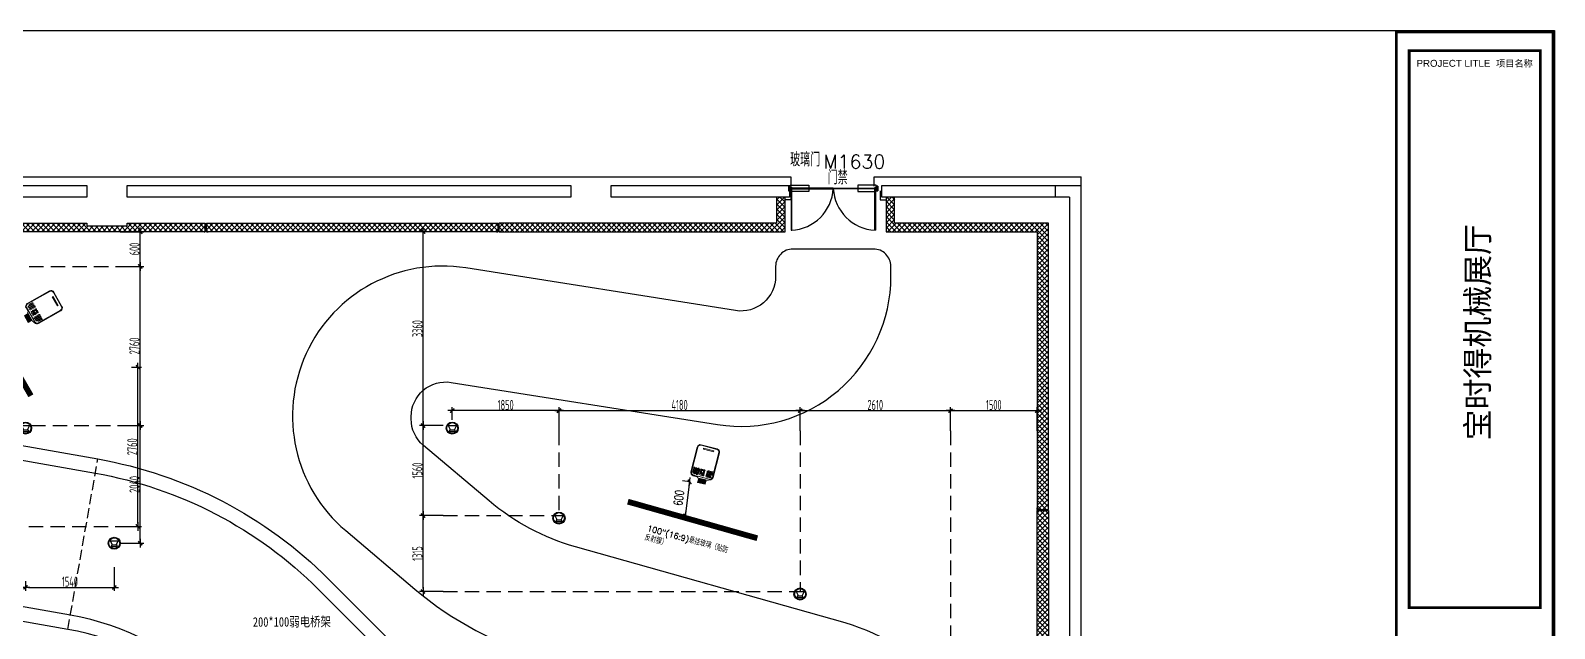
# Model space of a CAD drawing. Header units: millimetres. Extents: x 89805 to 1757503, y 48266 to 267832.
# Drawn here: x 932412 to 958848, y 135947 to 146315 of the extents above; entities that cross this region are included whole.
import ezdxf
from ezdxf.enums import TextEntityAlignment as Align

# ---------------------------------------------------------------- set-up
doc = ezdxf.new("R2010")
doc.units = ezdxf.units.MM
doc.header["$LTSCALE"] = 1000
for name, pattern in [('c1_plan_01.17$0$HIDDEN', [0.375, 0.25, -0.125]), ('DASH', [0.35, 0.25, -0.1]), ('HIDDEN', [9.525, 6.35, -3.175])]:
    doc.linetypes.add(name, pattern=pattern)
for name, color, linetype in [('0XX', 1, 'HIDDEN'), ('2FC', 2, 'Continuous'), ('A_TEXT', 7, 'Continuous'), ('G-新建隔墙', 4, 'Continuous'), ('G-装饰造型轮廓线', 3, 'Continuous'), ('HATCH-OTHER', 161, 'Continuous'), ('SHEET', 2, 'Continuous'), ('WALL', 111, 'Continuous'), ('WALL-TEXT', 2, 'Continuous'), ('WALL-WIDE', 6, 'Continuous'), ('WINDOW', 2, 'Continuous'), ('会议', 1, 'Continuous'), ('图框', 7, 'Continuous'), ('多媒体弱电', 5, 'Continuous')]:
    doc.layers.add(name, color=color, linetype=linetype)
doc.styles.add('_TCH_SPACE', font='SIMPLEX', dxfattribs={"height": 5, "bigfont": 'GBCBIG'})
doc.styles.add('DEQIU', font='hzs.shx', dxfattribs={"width": 0.7, "bigfont": 'hztxt.shx'})
doc.styles.add('DIM_FONT', font='simplex.shx', dxfattribs={"width": 0.7, "bigfont": '@00hzdx.shx'})
doc.styles.get("Standard").update_dxf_attribs({"font": 'txt', "bigfont": 'gbcbig.shx'})
doc.styles.add('WMF-Arial0', font='arial.ttf')
doc.styles.add('WMF-黑体0', font='simhei.ttf')
doc.styles.add('黑体', font='simhei.ttf', dxfattribs={"width": 0.7})
doc.dimstyles.new('A-50', dxfattribs={"dimscale": 0.5, "dimtxt": 300, "dimasz": 1, "dimexe": 250, "dimexo": 300, "dimgap": 150, "dimtad": 1, "dimdec": 0, "dimrnd": 5, "dimzin": 0, "dimdsep": 46, "dimtxsty": 'DIM_FONT', "dimblk": '_dimx', "dimcen": 0.09, "dimclrt": 7, "dimadec": 0, "dimazin": 0, "dimtfac": 1, "dimtdec": 0, "dimtix": 1, "dimtmove": 2, "dimatfit": 3, "dimldrblk": '_dimx', "dimfxl": 0, "dimtolj": 1, "dimtzin": 0, "dimarcsym": 0})
doc.dimstyles.new('MY-50', dxfattribs={"dimscale": 50, "dimtxt": 3.5, "dimasz": 1, "dimexe": 1.2, "dimexo": 2, "dimgap": 0.25, "dimtad": 1, "dimdec": 0, "dimrnd": 5, "dimdsep": 46, "dimtxsty": 'DEQIU', "dimblk": 'ZHQ-EP', "dimcen": 0.09, "dimclrd": 256, "dimclre": 256, "dimclrt": 40, "dimadec": 0, "dimazin": 0, "dimtm": 1e-09, "dimtfac": 0.434783, "dimtdec": 0, "dimtix": 1, "dimtmove": 2, "dimatfit": 3, "dimldrblk": 'DOT', "dimfxl": 0, "dimtvp": 0.001739, "dimtolj": 1, "dimarcsym": 0})
pattern_1 = [(45, (-498151.77, -149311.03), (-44.1941738, 44.1941738), []), (135, (-498151.77, -149311.03), (-44.1941738, -44.1941738), [])]
pattern_2 = [(0, (97513.92, 15201.57), (12.2091667, -24.4183333), [0, -24.4183333])]

# ---------------------------------------------------------------- blocks, each defined once
blk = doc.blocks.new('dfghh')
at = {"layer": 'SHEET', "const_width": 0.708}
blk.add_lwpolyline([(-3.21, 397.63), (-36.41, 397.63), (-36.41, 256.88), (-3.21, 256.88)], close=True, dxfattribs=at)
at = {"layer": 'WALL-WIDE', "color": 4}
blk.add_lwpolyline([(-579.5, 402.72), (0.35, 402.72), (0.35, -0.35), (-579.5, -0.35)], close=True, dxfattribs=at)
at = {"layer": '图框', "const_width": 0.708}
blk.add_lwpolyline([(0, 0), (-39.62, 0), (-39.62, 402.36), (0, 402.36)], close=True, dxfattribs=at)
at = {"color": 2, "lineweight": 0}
for s, height, style, p in [('PROJECT LITLE    ', 1.7533, 'WMF-Arial0', (-34.53, 393.55)), ('项目名称', 1.664, 'WMF-黑体0', (-14.44, 393.55))]:
    blk.add_text(s, height=height, dxfattribs=dict(at, style=style)).set_placement(p)
at = {"layer": 'WALL-TEXT', "style": 'WMF-黑体0'}
blk.add_text('宝时得机械展厅', height=5.718, rotation=90, dxfattribs=at).set_placement((-19.08, 326.48), align=Align.MIDDLE_CENTER)
blk = doc.blocks.new('Roberto方案')
at = {"color": 8, "ltscale": 0.7}
for p, q in [((1677557, 312189, -3), (1678075, 315144, -3)), ((1691650, 308048, 57), (1691129, 305094, 57)), ((1695394, 307372, 57), (1694873, 304418, 57))]:
    blk.add_line(p, q, dxfattribs=at)
at = {"color": 8, "linetype": 'DASH', "ltscale": 0.7}
blk.add_line((1681713, 311456, 57), (1682234, 314410, 57), dxfattribs=at)
at = {"color": 3, "ltscale": 0.7}
blk.add_line((1677560, 311683, -3), (1677560, 311683, -3), dxfattribs=at)
at = {"color": 8, "ltscale": 0.7}
for points, elevation in [([(1675838, 316921), (1675571, 316198, 0.467721), (1675800, 315799), (1677412, 315514, 0.219565), (1677736, 315600), (1678201, 315984, -0.067662), (1678430, 316126), (1678545, 316177, 0.275717), (1679135, 317015), (1679190, 317750), (1679190, 317750, 0.414214), (1678890, 318050), (1677491, 318050, 0.347971), (1677191, 317813, -0.347971), (1676891, 317575, 0.34085), (1675838, 316921)], 37), ([(1687669, 315104), (1687669, 315145, -0.460889), (1688362, 315738), (1688362, 315738), (1692984, 315007, 0.460889), (1695990, 317575), (1695990, 317750, 0.414214), (1695690, 318050), (1694291, 318050, 0.414214), (1693991, 317750), (1693991, 317575, -0.460889), (1693297, 316982), (1688617, 317722, 0.758886), (1686533, 313168), (1687731, 312155, 0.107067), (1689975, 310963), (1694652, 309644, -0.335781), (1695526, 308489), (1695526, 307850, 0.36397), (1695774, 307555), (1697173, 307308, 0.466308), (1697525, 307603), (1697525, 308488, 0.335781), (1695194, 311568), (1690518, 312888, -0.107067), (1689022, 313682), (1687881, 314646, -0.220777), (1687669, 315104), (1687669, 315145)], 37), ([(1695427, 303817), (1695463, 303900, -0.348662), (1695682, 304018), (1697353, 303716, -0.482951), (1697501, 303440), (1697379, 303155, -0.329052), (1695011, 301776), (1687655, 302576, -0.260725), (1685267, 304274), (1684607, 305669, 0.289853), (1683706, 306239), (1682451, 306239, 0.414214), (1681951, 305739), (1681951, 304193, -0.414214), (1679351, 301593), (1678160, 301593, -0.414214), (1675560, 304193), (1675560, 311933, -0.466844), (1675912, 312228), (1677312, 311979, -0.363472), (1677560, 311683), (1677560, 304193, 0.414214), (1678160, 303593), (1679351, 303593, 0.414214), (1679951, 304193), (1679951, 305739, -0.414214), (1682451, 308239), (1683702, 308239, -0.289853), (1686416, 306521), (1687075, 305130, 0.260725), (1687871, 304564), (1695324, 303757, 0.328763), (1695427, 303817, 1.521761)], -3)]:
    blk.add_lwpolyline(points, format="xyb", dxfattribs=dict(at, elevation=elevation))
at = {"color": 7, "ltscale": 0.7, "const_width": 100}
for points, elevation in [([(1679902, 317525), (1681073, 315506)], -3), ([(1691427, 313670), (1693673, 313036)], 17), ([(1687056, 306275), (1688958, 304922)], -7), ([(1682721, 305306), (1682721, 302972)], -3)]:
    blk.add_lwpolyline(points, dxfattribs=dict(at, elevation=elevation))
at = {"color": 8, "ltscale": 0.7, "elevation": 57}
for points in [[(1675662, 315569), (1682234, 314410, -0.153915), (1686235, 312328), (1689268, 309295, 0.152859), (1691650, 308048), (1697291, 307029, -0.359482), (1697775, 306447), (1697775, 304240, -0.467565), (1697434, 303955), (1691118, 305096, -0.152859), (1687147, 307173), (1684114, 310206, 0.153915), (1681713, 311456), (1675806, 312498, -0.36397), (1675310, 313089), (1675310, 315274, -0.466308)], [(1675619, 315323), (1682191, 314164, -0.153915), (1686058, 312151), (1689091, 309118, 0.152859), (1691606, 307802), (1697246, 306784, -0.358443), (1697525, 306447), (1697525, 304240, -0.467565), (1697479, 304201), (1691162, 305342, -0.152859), (1687324, 307350), (1684291, 310383, 0.153915), (1681757, 311702), (1675849, 312744, -0.36397), (1675560, 313089), (1675560, 315274, -0.466308)]]:
    blk.add_lwpolyline(points, format="xyb", close=True, dxfattribs=at)
at = {"color": 7, "ltscale": 0.7, "char_height": 100, "attachment_point": 1}
for insert, width, rotation in [((1680040, 317069, -3), 1657.42, 299.4461), ((1691783, 313263, -3), 1513.59, 344.2443), ((1687388, 305903, -28), 1513.59, 324.4513), ((1682498, 303364, -3), 1538.52, 90)]:
    blk.add_mtext('100"(16:9)悬挂玻璃（贴防反射膜）', dxfattribs=dict(at, insert=insert, width=width, rotation=rotation))
blk = doc.blocks.new('fdsafds')
at = {"layer": '0XX', "ltscale": 30}
blk.add_lwpolyline([(-41584, -4355), (-41264, -4355), (-41264, -4245), (-41584, -4245)], close=True, dxfattribs=at)
at = {"layer": '2FC', "linetype": 'DASH', "ltscale": 20}
for radius in [15, 4.33]:
    blk.add_circle((-41566, -4300), radius, dxfattribs=at)
blk = doc.blocks.new('西展厅玻璃门')
at = {"layer": 'WINDOW'}
for points in [[(1426914, 292904), (1426939, 292904), (1426939, 292987), (1426914, 292987)], [(1426944, 292940), (1427689, 292940), (1427689, 292952), (1426944, 292952)], [(1426956, 292965), (1426956, 292220), (1426968, 292220), (1426968, 292965)], [(1428434, 292940), (1427689, 292940), (1427689, 292952), (1428434, 292952)], [(1428421, 292965), (1428421, 292220), (1428409, 292220), (1428409, 292965)], [(1428439, 292904), (1428464, 292904), (1428464, 292987), (1428439, 292987)], [(1428464, 292904), (1428439, 292904), (1428439, 292987), (1428464, 292987)]]:
    blk.add_lwpolyline(points, close=True, dxfattribs=at)
for centre, start, end in [((1426924, 292985), 272.91, 357.09), ((1428454, 292985), 182.91, 267.09)]:
    blk.add_arc(centre, 766, start, end, dxfattribs=at)
at = {"layer": 'WINDOW', "xscale": -1, "rotation": 180}
blk.add_blockref('fdsafds', (1468528, 288646), dxfattribs=at)
at = {"layer": 'WINDOW', "rotation": 180}
blk.add_blockref('fdsafds', (1386849, 288646), dxfattribs=at)
blk = doc.blocks.new('喇叭')
at = {"layer": '会议', "color": 5}
for p, q in [((-132, 77), (131, 84)), ((-132, 77), (-53, -67)), ((131, 84), (58, -64))]:
    blk.add_line(p, q, dxfattribs=at)
blk.add_lwpolyline([(95, -106), (94, -63), (-89, -68), (-88, -111)], close=True, dxfattribs=at)
for radius in [197, 177]:
    blk.add_circle((0, 0), radius, dxfattribs=at)
blk = doc.blocks.new('ty')
at = {"layer": '会议', "lineweight": 0}
h = blk.add_hatch(dxfattribs=at)
h.set_pattern_fill('DOTS', color=5, scale=448, angle=270, style=0)
h.set_pattern_definition(pattern_2)
edge = h.paths.add_edge_path()
edge.add_ellipse((618, 153), major_axis=(-53, 53), ratio=1, start_angle=225, end_angle=315)
edge.add_line((618, 228), (532, 228))
edge.add_line((532, 228), (532, 84))
edge.add_line((532, 84), (693, 84))
edge.add_line((693, 84), (693, 153))
h = blk.add_hatch(dxfattribs=at)
h.set_pattern_fill('DOTS', color=5, scale=448, angle=270, style=0)
h.set_pattern_definition(pattern_2)
edge = h.paths.add_edge_path()
edge.add_ellipse((618, -153), major_axis=(53, 53), ratio=1, start_angle=225, end_angle=315, ccw=False)
edge.add_line((618, -228), (532, -228))
edge.add_line((532, -228), (532, -84))
edge.add_line((532, -84), (693, -84))
edge.add_line((693, -84), (693, -153))
at = {"layer": '会议', "color": 5, "lineweight": 0}
for p, q in [((0, 187), (0, -187)), ((15, 187), (15, -187)), ((66, 125), (66, -113)), ((85, 125), (66, 125)), ((658, 262), (75, 262)), ((658, 247), (75, 247)), ((85, -113), (85, 125)), ((718, -187), (718, 187)), ((718, 152), (718, -76)), ((754, -76), (754, 152)), ((754, 126), (754, -50)), ((771, 126), (754, 126)), ((771, 126), (771, -50)), ((782, 126), (771, 126)), ((771, -50), (771, 126)), ((782, 126), (782, -50)), ((782, -50), (782, 126)), ((854, 126), (782, 126)), ((854, 111), (782, 111)), ((854, 96), (782, 96)), ((854, 81), (782, 81)), ((854, 66), (782, 66)), ((854, 51), (782, 51)), ((854, 36), (782, 36)), ((854, 21), (782, 21)), ((854, 6), (782, 6)), ((854, 126), (854, -50)), ((66, -113), (85, -113)), ((75, -247), (658, -247)), ((75, -262), (658, -262)), ((733, -187), (733, -94)), ((754, -50), (771, -50)), ((771, -50), (782, -50)), ((854, -9), (782, -9)), ((854, -24), (782, -24)), ((854, -39), (782, -39)), ((782, -50), (854, -50))]:
    blk.add_line(p, q, dxfattribs=at)
at = {"layer": '会议', "color": 5, "lineweight": 0, "extrusion": (0, 0, -1)}
for centre, major_axis, ratio, start_param, end_param in [((75, 187), (-53, 53), 1, 5.497787, 7.068583), ((75, 187), (-42.4, 42.4), 1, 5.497787, 7.068583), ((553, 31), (-10.2, 10.2), 1, 3.926991, 10.210176), ((553, -6), (-10.2, 10.2), 1, 3.926991, 10.210176), ((591, 31), (-10.2, 10.2), 1, 3.926991, 10.210176), ((628, 31), (-10.2, 10.2), 1, 3.926991, 10.210176), ((628, -6), (-10.2, 10.2), 1, 3.926991, 10.210176), ((666, 31), (-10.2, 10.2), 1, 3.926991, 10.210176), ((666, -25), (0, 33.2), 0.467648, 3.141593, 9.424778), ((658, 187), (-53, 53), 1, 0.785398, 2.121825), ((658, 187), (42.4, 42.4), 1, 5.497787, 7.068583), ((911, 252), (173, 69), 1, 2.957483, 3.26624), ((75, -187), (-53, 53), 1, 3.926991, 5.497787), ((75, -187), (42.4, 42.4), 1, 2.356194, 3.926991), ((553, -44), (-10.2, 10.2), 1, 3.926991, 10.210176), ((591, -44), (-10.2, 10.2), 1, 3.926991, 10.210176), ((628, -44), (-10.2, 10.2), 1, 3.926991, 10.210176), ((658, -187), (-42.4, 42.4), 1, 2.356194, 3.926991), ((658, -187), (-53, 53), 1, 2.356194, 3.926991), ((791, -140), (-52.5, 52.5), 1, 5.657537, 6.540911)]:
    blk.add_ellipse(centre, major_axis=major_axis, ratio=ratio, start_param=start_param, end_param=end_param, dxfattribs=at)
blk = doc.blocks.new('_dimx')
blk.add_line((-150, 0), (150, 0))
at = {"const_width": 50}
blk.add_lwpolyline([(-70, -70), (70, 70)], dxfattribs=at)
blk = doc.blocks.new('*D60')
at = {"layer": 'Defpoints', "color": 0}
for p in [(944059, 138462, 21), (943767, 137897), (943981, 137869)]:
    blk.add_point(p, dxfattribs=at)
at = {"layer": 'WINDOW', "color": 0, "lineweight": -2}
for p, q in [((943848, 138490), (943721, 138506)), ((943844, 138490), (943767, 137897)), ((943770, 137896), (943643, 137913))]:
    blk.add_line(p, q, dxfattribs=at)
at = {"layer": 'WINDOW', "color": 0, "lineweight": -2, "xscale": 0.5, "yscale": 0.5, "zscale": 0.5}
for p, rotation in [((943845, 138490), 82.52394471471494), ((943767, 137897), 262.523944714715)]:
    blk.add_blockref('_dimx', p, dxfattribs=dict(at, rotation=rotation))
at = {"layer": 'WINDOW', "color": 7, "insert": (943657, 138213), "char_height": 150, "attachment_point": 5, "rotation": 82.5239, "style": 'DIM_FONT'}
blk.add_mtext('\\A1;600', dxfattribs=at)
blk = doc.blocks.new('ZHQ-EP')
blk.add_line((-1.5, 0), (1.5, 0))
at = {"const_width": 0.5}
blk.add_lwpolyline([(-0.7, -0.7), (0.7, 0.7)], dxfattribs=at)
blk = doc.blocks.new('*D63')
at = {"layer": 'Defpoints', "color": 0}
for p in [(930573, 142826), (934316, 142826), (930573, 142225)]:
    blk.add_point(p, dxfattribs=at)
at = {"layer": 'WINDOW', "lineweight": -2}
for p, q in [((933966, 142826), (934376, 142826)), ((934316, 142275), (934316, 142776)), ((933966, 142225), (934376, 142225))]:
    blk.add_line(p, q, dxfattribs=at)
at = {"layer": 'WINDOW', "lineweight": -2, "xscale": 50, "yscale": 50, "zscale": 50}
for p, rotation in [((934316, 142826), 90), ((934316, 142225), 270)]:
    blk.add_blockref('ZHQ-EP', p, dxfattribs=dict(at, rotation=rotation))
at = {"layer": 'WINDOW', "color": 40, "insert": (934216, 142526), "char_height": 175, "attachment_point": 5, "rotation": 90, "style": 'DEQIU'}
blk.add_mtext('\\A1;600', dxfattribs=at)
blk = doc.blocks.new('_Dot')
at = {"color": 0, "linetype": 'ByBlock', "lineweight": -2}
blk.add_line((-0.5, 0), (-1, 0), dxfattribs=at)
at = {"color": 0, "linetype": 'ByBlock', "const_width": 0.5}
blk.add_lwpolyline([(-0.25, 0, 1), (0.25, 0, 1)], format="xyb", close=True, dxfattribs=at)
blk = doc.blocks.new('*D64')
at = {"layer": 'Defpoints', "color": 0}
for p in [(934106, 142225), (934316, 142225), (932422, 139465)]:
    blk.add_point(p, dxfattribs=at)
at = {"layer": 'WINDOW', "lineweight": -2}
for p, q in [((934206, 142225), (934376, 142225)), ((934316, 139515), (934316, 142175)), ((933966, 139465), (934376, 139465))]:
    blk.add_line(p, q, dxfattribs=at)
at = {"layer": 'WINDOW', "lineweight": -2, "xscale": 50, "yscale": 50, "zscale": 50}
for p, rotation in [((934316, 142225), 90), ((934316, 139465), 270)]:
    blk.add_blockref('ZHQ-EP', p, dxfattribs=dict(at, rotation=rotation))
at = {"layer": 'WINDOW', "color": 40, "insert": (934216, 140845), "char_height": 175, "attachment_point": 5, "rotation": 90, "style": 'DEQIU'}
blk.add_mtext('\\A1;2760', dxfattribs=at)
blk = doc.blocks.new('*D66')
at = {"layer": 'Defpoints', "color": 0}
for p in [(934106, 139465), (934316, 139465), (933515, 137425)]:
    blk.add_point(p, dxfattribs=at)
at = {"layer": 'WINDOW', "lineweight": -2}
for p, q in [((934206, 139465), (934376, 139465)), ((934316, 137475), (934316, 139415)), ((933966, 137425), (934376, 137425))]:
    blk.add_line(p, q, dxfattribs=at)
at = {"layer": 'WINDOW', "lineweight": -2, "xscale": 50, "yscale": 50, "zscale": 50}
for p, rotation in [((934316, 139465), 90), ((934316, 137425), 270)]:
    blk.add_blockref('ZHQ-EP', p, dxfattribs=dict(at, rotation=rotation))
at = {"layer": 'WINDOW', "color": 40, "insert": (934216, 138445), "char_height": 175, "attachment_point": 5, "rotation": 90, "style": 'DEQIU'}
blk.add_mtext('\\A1;2040', dxfattribs=at)
blk = doc.blocks.new('*D67')
at = {"layer": 'Defpoints', "color": 0}
for p in [(933866, 137155), (932327, 136870), (933866, 136660)]:
    blk.add_point(p, dxfattribs=at)
at = {"layer": 'WINDOW', "lineweight": -2}
for p, q in [((933866, 137010), (933866, 136600)), ((932327, 136770), (932327, 136600)), ((932377, 136660), (933816, 136660))]:
    blk.add_line(p, q, dxfattribs=at)
at = {"layer": 'WINDOW', "lineweight": -2, "xscale": 50, "yscale": 50, "zscale": 50, "rotation": 180}
blk.add_blockref('ZHQ-EP', (932327, 136660), dxfattribs=at)
at = {"layer": 'WINDOW', "lineweight": -2, "xscale": 50, "yscale": 50, "zscale": 50}
blk.add_blockref('ZHQ-EP', (933866, 136660), dxfattribs=at)
at = {"layer": 'WINDOW', "color": 40, "insert": (933096, 136760), "char_height": 175, "attachment_point": 5, "style": 'DEQIU'}
blk.add_mtext('\\A1;1540', dxfattribs=at)
blk = doc.blocks.new('*D75')
at = {"layer": 'Defpoints', "color": 0}
for p in [(939222, 142826), (939729, 142826), (939729, 139465)]:
    blk.add_point(p, dxfattribs=at)
at = {"layer": 'WINDOW', "lineweight": -2}
for p, q in [((939572, 142826), (939162, 142826)), ((939222, 139515), (939222, 142776)), ((939572, 139465), (939162, 139465))]:
    blk.add_line(p, q, dxfattribs=at)
at = {"layer": 'WINDOW', "lineweight": -2, "xscale": 50, "yscale": 50, "zscale": 50}
for p, rotation in [((939222, 142826), 90), ((939222, 139465), 270)]:
    blk.add_blockref('ZHQ-EP', p, dxfattribs=dict(at, rotation=rotation))
at = {"layer": 'WINDOW', "color": 40, "insert": (939122, 141146), "char_height": 175, "attachment_point": 5, "rotation": 90, "style": 'DEQIU'}
blk.add_mtext('\\A1;3360', dxfattribs=at)
blk = doc.blocks.new('*D76')
at = {"layer": 'Defpoints', "color": 0}
for p in [(939222, 139465), (939729, 139465), (941580, 137905)]:
    blk.add_point(p, dxfattribs=at)
at = {"layer": 'WINDOW', "lineweight": -2}
for p, q in [((939572, 139465), (939162, 139465)), ((939222, 137955), (939222, 139415)), ((939572, 137905), (939162, 137905))]:
    blk.add_line(p, q, dxfattribs=at)
at = {"layer": 'WINDOW', "lineweight": -2, "xscale": 50, "yscale": 50, "zscale": 50}
for p, rotation in [((939222, 139465), 90), ((939222, 137905), 270)]:
    blk.add_blockref('ZHQ-EP', p, dxfattribs=dict(at, rotation=rotation))
at = {"layer": 'WINDOW', "color": 40, "insert": (939122, 138685), "char_height": 175, "attachment_point": 5, "rotation": 90, "style": 'DEQIU'}
blk.add_mtext('\\A1;1560', dxfattribs=at)
blk = doc.blocks.new('*D77')
at = {"layer": 'Defpoints', "color": 0}
for p in [(948371, 139724), (948371, 139374), (945761, 136588)]:
    blk.add_point(p, dxfattribs=at)
at = {"layer": 'WINDOW', "lineweight": -2}
for p, q in [((945761, 139374), (945761, 139784)), ((945811, 139724), (948321, 139724)), ((948371, 139474), (948371, 139784))]:
    blk.add_line(p, q, dxfattribs=at)
at = {"layer": 'WINDOW', "lineweight": -2, "xscale": 50, "yscale": 50, "zscale": 50, "rotation": 180}
blk.add_blockref('ZHQ-EP', (945761, 139724), dxfattribs=at)
at = {"layer": 'WINDOW', "lineweight": -2, "xscale": 50, "yscale": 50, "zscale": 50}
blk.add_blockref('ZHQ-EP', (948371, 139724), dxfattribs=at)
at = {"layer": 'WINDOW', "color": 40, "insert": (947066, 139824), "char_height": 175, "attachment_point": 5, "style": 'DEQIU'}
blk.add_mtext('\\A1;2610', dxfattribs=at)
blk = doc.blocks.new('*D78')
at = {"layer": 'Defpoints', "color": 0}
for p in [(945761, 139724), (941580, 137905), (945761, 136588)]:
    blk.add_point(p, dxfattribs=at)
at = {"layer": 'WINDOW', "lineweight": -2}
for p, q in [((941580, 139374), (941580, 139784)), ((941630, 139724), (945711, 139724)), ((945761, 139374), (945761, 139784))]:
    blk.add_line(p, q, dxfattribs=at)
at = {"layer": 'WINDOW', "lineweight": -2, "xscale": 50, "yscale": 50, "zscale": 50, "rotation": 180}
blk.add_blockref('ZHQ-EP', (941580, 139724), dxfattribs=at)
at = {"layer": 'WINDOW', "lineweight": -2, "xscale": 50, "yscale": 50, "zscale": 50}
blk.add_blockref('ZHQ-EP', (945761, 139724), dxfattribs=at)
at = {"layer": 'WINDOW', "color": 40, "insert": (943671, 139824), "char_height": 175, "attachment_point": 5, "style": 'DEQIU'}
blk.add_mtext('\\A1;4180', dxfattribs=at)
blk = doc.blocks.new('*D79')
at = {"layer": 'Defpoints', "color": 0}
for p in [(939222, 137905), (941580, 137905), (945761, 136588)]:
    blk.add_point(p, dxfattribs=at)
at = {"layer": 'WINDOW', "lineweight": -2}
for p, q in [((939572, 137905), (939162, 137905)), ((939222, 136638), (939222, 137855)), ((939572, 136588), (939162, 136588))]:
    blk.add_line(p, q, dxfattribs=at)
at = {"layer": 'WINDOW', "lineweight": -2, "xscale": 50, "yscale": 50, "zscale": 50}
for p, rotation in [((939222, 137905), 90), ((939222, 136588), 270)]:
    blk.add_blockref('ZHQ-EP', p, dxfattribs=dict(at, rotation=rotation))
at = {"layer": 'WINDOW', "color": 40, "insert": (939122, 137246), "char_height": 175, "attachment_point": 5, "rotation": 90, "style": 'DEQIU'}
blk.add_mtext('\\A1;1315', dxfattribs=at)
blk = doc.blocks.new('*D80')
at = {"layer": 'Defpoints', "color": 0}
for p in [(939729, 139724), (939729, 139465), (941580, 139374)]:
    blk.add_point(p, dxfattribs=at)
at = {"layer": 'WINDOW', "lineweight": -2}
for p, q in [((939729, 139565), (939729, 139784)), ((941530, 139724), (939779, 139724)), ((941580, 139474), (941580, 139784))]:
    blk.add_line(p, q, dxfattribs=at)
at = {"layer": 'WINDOW', "lineweight": -2, "xscale": 50, "yscale": 50, "zscale": 50, "rotation": 180}
blk.add_blockref('ZHQ-EP', (939729, 139724), dxfattribs=at)
at = {"layer": 'WINDOW', "lineweight": -2, "xscale": 50, "yscale": 50, "zscale": 50}
blk.add_blockref('ZHQ-EP', (941580, 139724), dxfattribs=at)
at = {"layer": 'WINDOW', "color": 40, "insert": (940654, 139824), "char_height": 175, "attachment_point": 5, "style": 'DEQIU'}
blk.add_mtext('\\A1;1850', dxfattribs=at)
blk = doc.blocks.new('*D81')
at = {"layer": 'Defpoints', "color": 0}
for p in [(949872, 139724), (948371, 135308), (949872, 135308)]:
    blk.add_point(p, dxfattribs=at)
at = {"layer": 'WINDOW', "lineweight": -2}
for p, q in [((948371, 139374), (948371, 139784)), ((948421, 139724), (949822, 139724)), ((949872, 139374), (949872, 139784))]:
    blk.add_line(p, q, dxfattribs=at)
at = {"layer": 'WINDOW', "lineweight": -2, "xscale": 50, "yscale": 50, "zscale": 50, "rotation": 180}
blk.add_blockref('ZHQ-EP', (948371, 139724), dxfattribs=at)
at = {"layer": 'WINDOW', "lineweight": -2, "xscale": 50, "yscale": 50, "zscale": 50}
blk.add_blockref('ZHQ-EP', (949872, 139724), dxfattribs=at)
at = {"layer": 'WINDOW', "color": 40, "insert": (949121, 139824), "char_height": 175, "attachment_point": 5, "style": 'DEQIU'}
blk.add_mtext('\\A1;1500', dxfattribs=at)
blk = doc.blocks.new('*D98')
at = {"layer": 'Defpoints', "color": 0}
for p in [(934067, 140478), (934277, 140478), (932383, 137718)]:
    blk.add_point(p, dxfattribs=at)
at = {"layer": 'WINDOW', "lineweight": -2}
for p, q in [((934167, 140478), (934337, 140478)), ((934277, 137768), (934277, 140428)), ((933927, 137718), (934337, 137718))]:
    blk.add_line(p, q, dxfattribs=at)
at = {"layer": 'WINDOW', "lineweight": -2, "xscale": 50, "yscale": 50, "zscale": 50}
for p, rotation in [((934277, 140478), 90), ((934277, 137718), 270)]:
    blk.add_blockref('ZHQ-EP', p, dxfattribs=dict(at, rotation=rotation))
at = {"layer": 'WINDOW', "color": 40, "insert": (934177, 139098), "char_height": 175, "attachment_point": 5, "rotation": 90, "style": 'DEQIU'}
blk.add_mtext('\\A1;2760', dxfattribs=at)

msp = doc.modelspace()

# ---------------------------------------------------------------- hatches: boundary and pattern name
at = {"layer": 'G-新建隔墙', "ltscale": 0.7}
h = msp.add_hatch(dxfattribs=at)
h.set_pattern_fill('ANSI37', color=8, scale=500, style=0)
h.set_pattern_definition(pattern_1)
h.paths.add_polyline_path([(935444.4, 142976.4), (935444.4, 142826.4), (930484, 142826.4), (930484, 143426.4), (930634, 143426.4), (930634, 142976.4), (933387, 142976.4), (933387, 142926.4), (934087, 142926.4), (934087, 142976.4)])
h = msp.add_hatch(dxfattribs=at)
h.set_pattern_fill('ANSI37', color=8, scale=500, style=0)
h.set_pattern_definition(pattern_1)
h.paths.add_polyline_path([(940536.7, 142976.4), (940536.7, 142826.4), (945502, 142826.4), (945502, 143426.4), (945352, 143426.4), (945352, 142976.4)])
h = msp.add_hatch(dxfattribs=at)
h.set_pattern_fill('ANSI37', color=8, scale=500, style=0)
h.set_pattern_definition(pattern_1)
edge = h.paths.add_edge_path()
edge.add_line((949867, 138011.3), (950072, 138011.3))
edge.add_line((950072, 138011.3), (950072, 142976.4))
edge.add_line((950072, 142976.4), (947402, 142976.4))
edge.add_line((947402, 142976.4), (947402, 143426.4))
edge.add_line((947402, 143426.4), (947252, 143426.4))
edge.add_line((947252, 143426.4), (947252, 142826.4))
edge.add_line((947252, 142826.4), (949872, 142826.4))
edge.add_line((949872, 142826.4), (949872, 138011.3))
edge.add_line((949872, 138011.3), (950072, 138011.3))
h = msp.add_hatch(dxfattribs=at)
h.set_pattern_fill('ANSI37', color=8, scale=500, style=0)
h.set_pattern_definition(pattern_1)
h.paths.add_polyline_path([(935464.4, 142976.4), (940516.7, 142976.4), (940516.7, 142826.4), (935464.4, 142826.4)])
h = msp.add_hatch(dxfattribs=at)
h.set_pattern_fill('ANSI37', color=8, scale=500, style=0)
h.set_pattern_definition([(45, (-498101.77, -149311.03), (-44.1941738, 44.1941738), []), (135, (-498101.77, -149311.03), (-44.1941738, -44.1941738), [])])
h.paths.add_polyline_path([(949872, 137991.3), (950072, 137991.3), (950072, 133186.3), (949872, 133186.3)])

# ---------------------------------------------------------------- linework, layer by layer
at = {"color": 3, "ltscale": 0.7}
for p, q in [((945952, 143576.4), (946802, 143576.4)), ((935444.4, 142846.4), (935444.4, 142976.4)), ((935464.4, 142846.4), (935464.4, 142976.4))]:
    msp.add_line(p, q, dxfattribs=at)
at = {"color": 7, "ltscale": 0.7}
for points in [[(935493, 142826.4), (935484.4, 142821.4), (935464.4, 142821.4), (935464.4, 142841.4), (935444.4, 142841.4), (935444.4, 142821.4), (935424.4, 142821.4), (935415.7, 142826.4)], [(935424.4, 142821.4), (935444.4, 142821.4), (935444.4, 142841.4), (935464.4, 142841.4), (935464.4, 142821.4), (935484.4, 142821.4)], [(935484.4, 142821.4), (935493, 142826.4)], [(940565.3, 142826.4), (940556.7, 142821.4), (940536.7, 142821.4), (940536.7, 142841.4), (940516.7, 142841.4), (940516.7, 142821.4), (940496.7, 142821.4), (940488, 142826.4)], [(940496.7, 142821.4), (940516.7, 142821.4), (940516.7, 142841.4), (940536.7, 142841.4), (940536.7, 142821.4), (940556.7, 142821.4)], [(940556.7, 142821.4), (940565.3, 142826.4)], [(949872, 138039.9), (949867, 138031.3), (949867, 138011.3), (949937, 138011.3), (949937, 137991.3), (949867, 137991.3), (949867, 137971.3), (949872, 137962.6)]]:
    msp.add_lwpolyline(points, dxfattribs=at)
at = {"layer": 'G-新建隔墙', "color": 4, "ltscale": 0.7}
for points in [[(935444.4, 142976.4), (935444.4, 142826.4), (930484, 142826.4), (930484, 143426.4), (930634, 143426.4), (930634, 142976.4), (933387, 142976.4), (933387, 142926.4), (934087, 142926.4), (934087, 142976.4), (935444.4, 142976.4)], [(945602, 143534.9), (945602, 143426.4), (945602, 143376.4), (945502, 143376.4)], [(947152, 143534.9), (947152, 143426.4), (947152, 143376.4), (947252, 143376.4)]]:
    msp.add_lwpolyline(points, dxfattribs=at)
for points in [[(940536.7, 142976.4), (940536.7, 142826.4), (945502, 142826.4), (945502, 143426.4), (945352, 143426.4), (945352, 142976.4)], [(935464.4, 142976.4), (940516.7, 142976.4), (940516.7, 142826.4), (935464.4, 142826.4)], [(949872, 137991.3), (950072, 137991.3), (950072, 133186.3), (949872, 133186.3)]]:
    msp.add_lwpolyline(points, close=True, dxfattribs=at)
at = {"layer": 'G-装饰造型轮廓线', "color": 3, "ltscale": 0.7}
for points in [[(930243.3, 143776.4), (945602, 143776.4), (945602, 143617.9)], [(947043.7, 143617.9), (947043.7, 143776.4), (950637, 143776.4)]]:
    msp.add_lwpolyline(points, dxfattribs=at)
at = {"layer": 'WALL'}
for points in [[(930409, 143626.4), (933387, 143626.4), (933387, 143426.4), (930409, 143426.4)], [(934087, 143626.4), (941787, 143626.4), (941787, 143426.4), (934087, 143426.4)], [(942487, 143626.4), (945577, 143626.4), (945577, 143426.4), (942487, 143426.4)], [(947177, 143626.4), (950187, 143626.4), (950187, 143426.4), (947177, 143426.4)]]:
    msp.add_lwpolyline(points, close=True, dxfattribs=at)
for points in [[(950187, 143626.4), (950637, 143626.4)], [(949867, 138011.3), (950072, 138011.3), (950072, 142976.4), (947402, 142976.4), (947402, 143426.4), (947252, 143426.4), (947252, 142826.4), (949872, 142826.4), (949872, 138011.3), (950072, 138011.3)], [(950437, 143426.4), (950187, 143426.4)]]:
    msp.add_lwpolyline(points, dxfattribs=at)
at = {"layer": 'WALL', "color": 4, "ltscale": 0.7}
for points in [[(950637, 139246.4), (950637, 143776.4), (950637, 143776.4)], [(950437, 143426.4), (950437, 134526.4), (950637, 134526.4), (950637, 139246.4)]]:
    msp.add_lwpolyline(points, dxfattribs=at)
at = {"layer": 'WINDOW', "color": 6, "linetype": 'c1_plan_01.17$0$HIDDEN'}
for p, q in [((930888.5, 142225), (934315.6, 142225)), ((932422.2, 139464.9), (934315.6, 139464.9)), ((941579.6, 139373.6), (941579.6, 137904.6)), ((945761.5, 139373.6), (945761.5, 136587.5)), ((948370.6, 139373.6), (948370.6, 135307.9)), ((939571.8, 137904.6), (941560.4, 137904.6)), ((932383.4, 137717.8), (934276.8, 137717.8)), ((939571.8, 136587.5), (945761.5, 136587.5))]:
    msp.add_line(p, q, dxfattribs=at)

# ---------------------------------------------------------------- block references
at = {"color": 6}
msp.add_blockref('西展厅玻璃门', (-481351.8, -149369.5), dxfattribs=at)
at = {"layer": 'HATCH-OTHER', "linetype": 'ByBlock', "xscale": 68.60699999995995, "yscale": 68.60700000000361, "zscale": 68.607}
msp.add_blockref('dfghh', (958823.5, 118685.3), dxfattribs=at)
at = {"layer": 'WINDOW', "color": 6}
msp.add_blockref('Roberto方案', (-748653.4, -175523.8, 3.3), dxfattribs=at)
at = {"layer": '多媒体弱电', "lineweight": -3}
for name, p, xscale, yscale, zscale, rotation in [('ty', (932889, 141655.5, 20.5), 0.7581600000018417, 0.7581600000128503, 0.7581599999894415, 209.4826813632742), ('喇叭', (932326.3, 139421.9), 0.5328680174632501, 0.5328680175007321, 0.5328680174889712, 358.591711986947), ('喇叭', (939728.3, 139421.9), 0.5328680174632501, 0.5328680175007321, 0.5328680174889712, 358.591711986947), ('ty', (944184.1, 139098.4, 20.5), 0.7581600000045371, 0.7581600000034996, 0.7581599999894415, 255.4624287711803), ('喇叭', (941579, 137861.7), 0.5328680174632501, 0.5328680175007321, 0.5328680174889712, 358.591711986947), ('喇叭', (933865, 137425), 0.5328680174632501, 0.5328680175007321, 0.5328680174889712, 358.591711986947), ('喇叭', (945760.8, 136544.6), 0.5328680174632501, 0.5328680175007321, 0.5328680174889712, 358.591711986947)]:
    msp.add_blockref(name, p, dxfattribs=dict(at, xscale=xscale, yscale=yscale, zscale=zscale, rotation=rotation))

# ---------------------------------------------------------------- texts
at = {"layer": 'A_TEXT', "style": '_TCH_SPACE'}
msp.add_text('门禁', height=241.13, dxfattribs=at).set_placement((946239.8, 143647.3))
at = {"layer": 'WINDOW', "style": '_TCH_SPACE'}
for s, p in [('玻璃门', (945588.7, 143957)), ('M1630', (946164.6, 143919.5))]:
    msp.add_text(s, height=241.13, dxfattribs=at).set_placement(p)
at = {"layer": '多媒体弱电', "style": '黑体', "width": 0.8}
msp.add_text('200*100弱电桥架', height=165.646, rotation=0.32102, dxfattribs=at).set_placement((936269.8, 135977.1, -142.1))

# ---------------------------------------------------------------- dimensions: what is measured, and where the dimension line sits
at = {"layer": 'WINDOW', "color": 6}
for base, p1, p2, picture, middle in [((934315.6, 142826.4), (930573.5, 142225), (930573.5, 142826.4), '*D63', (934215.6, 142525.7)), ((939221.8024, 142826.3614), (939728.9009, 139464.8694), (939728.9009, 142826.3614), '*D75', (939121.8024, 141145.6154)), ((934315.6, 142225), (932422.2, 139464.9), (934105.6, 142225), '*D64', (934215.6, 140844.9)), ((934276.8, 140477.9), (932383.4, 137717.8), (934066.8, 140477.9), '*D98', (934176.8, 139097.8)), ((934315.6, 139464.9), (933515, 137425), (934105.6, 139464.9), '*D66', (934215.6, 138444.9)), ((939221.8, 139464.9), (941579.6, 137904.6), (939728.9, 139464.9), '*D76', (939121.8, 138684.7)), ((939221.8, 137904.6), (945761.5, 136587.5), (941579.6, 137904.6), '*D79', (939121.8, 137246))]:
    dim = msp.add_linear_dim(base=base, p1=p1, p2=p2, angle=90, dimstyle='MY-50', dxfattribs=at)
    dim.commit()
    dim.dimension.update_dxf_attribs({"geometry": picture, "text_midpoint": middle})
for base, p1, p2, picture, middle in [((939728.9, 139723.6), (941579.6, 139373.6), (939728.9, 139464.9), '*D80', (940654.2, 139823.6)), ((945761.5, 139723.6), (941579.6, 137904.6), (945761.5, 136587.5), '*D78', (943670.5, 139823.6)), ((948370.6, 139723.6), (945761.5, 136587.5), (948370.6, 139373.6), '*D77', (947066, 139823.6)), ((949872, 139723.6), (948370.6, 135307.9), (949872, 135307.9), '*D81', (949121.3, 139823.6)), ((933865.6, 136659.6), (932327, 136869.6), (933865.6, 137154.8), '*D67', (933096.3, 136759.6))]:
    dim = msp.add_linear_dim(base=base, p1=p1, p2=p2, dimstyle='MY-50', dxfattribs=at)
    dim.commit()
    dim.dimension.update_dxf_attribs({"geometry": picture, "text_midpoint": middle})
dim = msp.add_aligned_dim(p1=(944058.9, 138461.9, 20.5), p2=(943981.1, 137868.8), distance=-216.2, dimstyle='A-50', override={"dimfxl": 7, "dimfxlon": 1}, dxfattribs=at)
dim.commit()
dim.dimension.update_dxf_attribs({"geometry": '*D60', "text_midpoint": (943656.9, 138213)})

doc.saveas('drawing.dxf')
